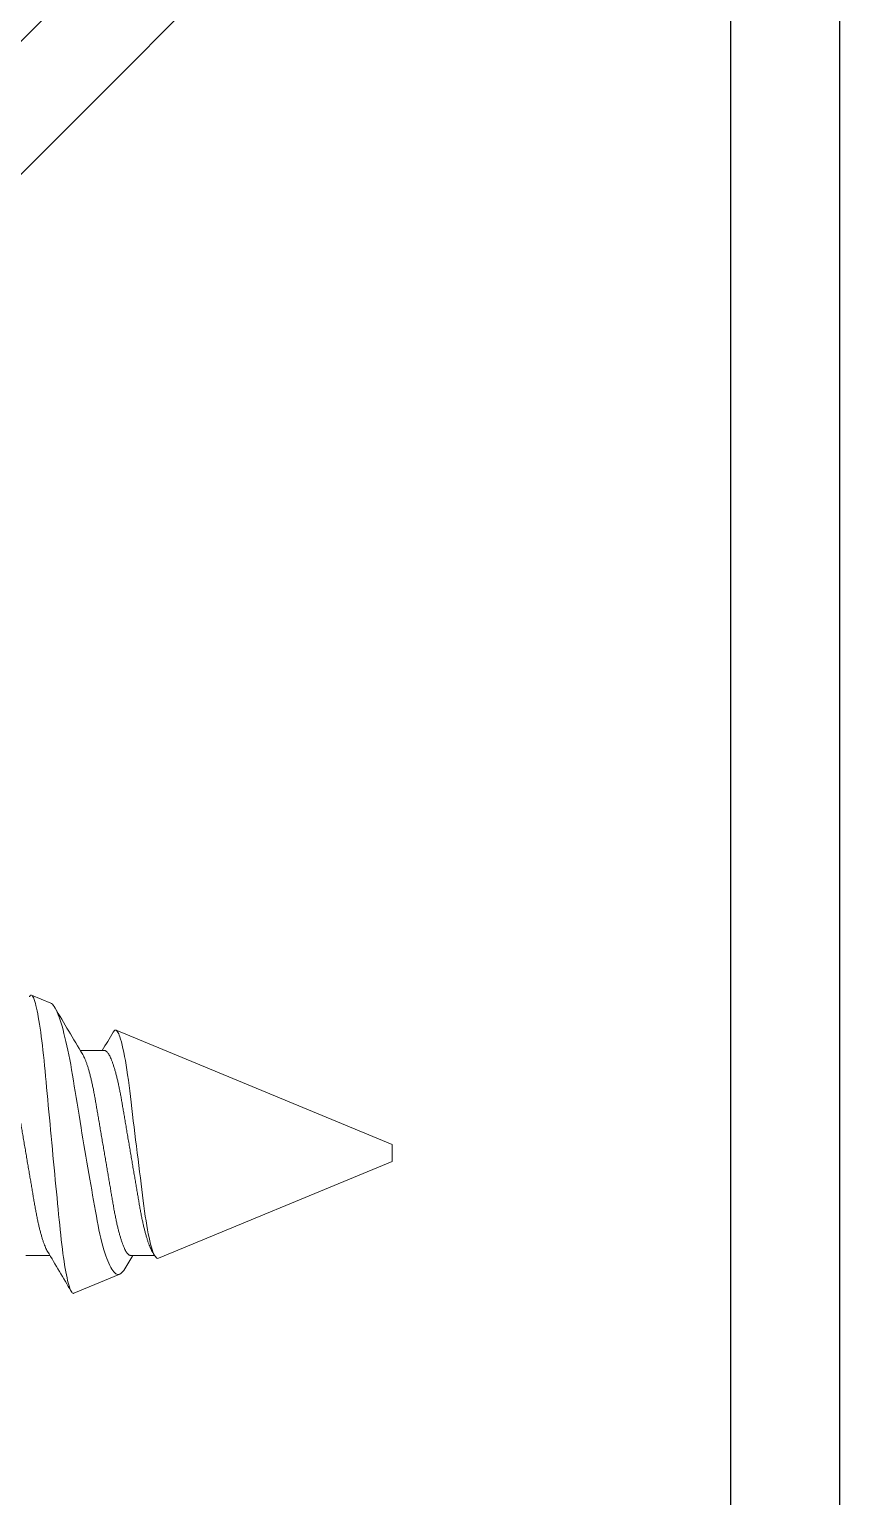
# Model space of a CAD drawing. Extents: x -23 to 190, y -172 to 85.
# Drawn here: x 10.061 to 10.544, y 50.805 to 51.68 of the extents above; entities that cross this region are included whole.
import ezdxf

# ---------------------------------------------------------------- set-up
doc = ezdxf.new("R2010")
doc.units = 0
doc.header["$MEASUREMENT"] = 0
doc.layers.get('0').update_dxf_attribs({"linetype": 'CONTINUOUS'})
doc.layers.add('Ballons', color=7, linetype='CONTINUOUS')
doc.layers.add('FRAME', color=1, linetype='CONTINUOUS')

# ---------------------------------------------------------------- blocks, each defined once
blk = doc.blocks.new('no 10 1 in')
at = {"color": 7, "linetype": 'Continuous', "lineweight": 15}
for p, q in [((55.99868, 25.66646), (55.98717, 25.67123)), ((56.20248, 25.58204), (56.03762, 25.65033)), ((56.03061, 25.63821), (56.01625, 25.63821)), ((56.20248, 25.57704), (56.20248, 25.58204)), ((56.06283, 25.5142), (56.20248, 25.57204)), ((56.20248, 25.57204), (56.20248, 25.57704)), ((55.98373, 25.51587), (55.99809, 25.51587)), ((56.04623, 25.51587), (56.06059, 25.51587)), ((56.01239, 25.4933), (56.03975, 25.50464))]:
    blk.add_line(p, q, dxfattribs=at)
at = {"color": 7, "linetype": 'Continuous', "lineweight": 15, "flags": 128}
for points in [[(56.01239, 25.4933), (56.01208, 25.49325), (56.01176, 25.49334), (56.01143, 25.49359), (56.0111, 25.49398), (56.01076, 25.49453), (56.01041, 25.49524), (56.01005, 25.49611), (56.0097, 25.49713), (56.00935, 25.49826), (56.009, 25.49952), (56.00865, 25.50094), (56.0083, 25.50249), (56.00794, 25.50421), (56.00758, 25.50607), (56.00722, 25.50807), (56.00687, 25.51021), (56.00653, 25.51239), (56.00619, 25.5147), (56.00585, 25.51712), (56.00552, 25.51966), (56.00518, 25.52236), (56.00486, 25.52516), (56.00453, 25.52809), (56.00422, 25.53111), (56.00392, 25.5341), (56.00362, 25.53716), (56.00331, 25.54032), (56.00299, 25.54354), (56.00267, 25.54689), (56.00234, 25.55029), (56.002, 25.55377), (56.00166, 25.55729), (56.00132, 25.56087), (56.00097, 25.56447), (56.00062, 25.56813), (56.00027, 25.57181), (55.99992, 25.57558), (55.99956, 25.57936), (55.9992, 25.58318), (55.99884, 25.58698), (55.9985, 25.59067), (55.99816, 25.59433), (55.99782, 25.598), (55.99748, 25.60163), (55.99714, 25.60531), (55.99681, 25.60895), (55.99647, 25.61255), (55.99615, 25.6161), (55.99584, 25.61946), (55.99554, 25.62275), (55.99524, 25.62599), (55.99493, 25.62915), (55.99461, 25.6323), (55.99429, 25.63535), (55.99395, 25.63833), (55.99362, 25.6412), (55.99328, 25.64396), (55.99294, 25.6466), (55.99259, 25.64915), (55.99225, 25.65158), (55.99189, 25.65392), (55.99153, 25.65614), (55.99118, 25.65823), (55.99082, 25.66017), (55.99047, 25.66193), (55.99013, 25.66354), (55.98978, 25.66502), (55.98944, 25.66634), (55.9891, 25.66753), (55.98876, 25.66857), (55.98842, 25.66944), (55.98809, 25.67015), (55.98778, 25.67067), (55.98747, 25.67103), (55.98717, 25.67123), (55.98686, 25.67127), (55.98655, 25.67116), (55.98623, 25.67088), (55.9859, 25.67044), (55.98582, 25.67029)], [(55.99867, 25.66645), (55.99906, 25.66626), (55.99958, 25.66584), (56.00012, 25.66524), (56.00068, 25.66447), (56.00126, 25.6635), (56.00185, 25.66236), (56.00245, 25.66104), (56.00306, 25.65954), (56.00362, 25.65804), (56.00418, 25.6564), (56.00475, 25.65462), (56.00532, 25.65271), (56.00591, 25.65062), (56.0065, 25.6484), (56.00709, 25.64604), (56.00768, 25.64356), (56.00825, 25.64104), (56.00881, 25.63841), (56.00938, 25.63567), (56.00994, 25.63282), (56.01051, 25.62981), (56.01106, 25.62672), (56.01162, 25.6235), (56.01216, 25.62021), (56.01267, 25.61696), (56.0132, 25.61365), (56.01374, 25.61025), (56.0143, 25.60679), (56.01488, 25.6032), (56.01547, 25.59957), (56.01607, 25.59587), (56.01669, 25.59215), (56.01724, 25.58878), (56.01781, 25.5854), (56.01838, 25.58199), (56.01895, 25.57858), (56.01954, 25.57511), (56.02013, 25.57165), (56.02072, 25.56819), (56.02131, 25.56475), (56.02188, 25.56147), (56.02245, 25.55821), (56.02302, 25.55498), (56.02358, 25.5518), (56.02415, 25.54861), (56.02471, 25.54547), (56.02526, 25.54239), (56.02581, 25.53937), (56.02632, 25.53655), (56.02685, 25.53382), (56.02739, 25.53116), (56.02795, 25.5286), (56.02853, 25.52609), (56.02913, 25.52369), (56.02973, 25.5214), (56.03035, 25.51923), (56.03091, 25.51741), (56.03147, 25.51569), (56.03204, 25.51408), (56.03261, 25.51258), (56.0332, 25.51118), (56.03379, 25.5099), (56.03439, 25.50875), (56.03498, 25.50773), (56.03558, 25.50682), (56.03619, 25.50606), (56.03679, 25.50545), (56.03738, 25.50498), (56.03799, 25.50465), (56.03858, 25.50449), (56.03917, 25.50448), (56.03975, 25.50464)], [(56.06283, 25.5142), (56.0624, 25.51412), (56.06196, 25.51426), (56.06152, 25.51459), (56.06105, 25.51515), (56.06057, 25.51592), (56.06009, 25.5169), (56.05963, 25.51804), (56.05916, 25.51937), (56.05869, 25.52088), (56.05821, 25.52262), (56.05773, 25.52455), (56.05726, 25.52666), (56.0568, 25.52887), (56.05635, 25.53125), (56.05591, 25.53377), (56.05547, 25.53651), (56.05504, 25.53939), (56.05462, 25.5424), (56.05421, 25.54543), (56.05381, 25.54857), (56.0534, 25.55179), (56.05296, 25.55518), (56.05252, 25.55864), (56.05208, 25.56216), (56.05161, 25.56582), (56.05115, 25.56953), (56.05068, 25.57327), (56.05021, 25.57714), (56.04973, 25.58102), (56.04925, 25.5849), (56.04879, 25.58867), (56.04834, 25.59243), (56.04789, 25.59615), (56.04744, 25.59993), (56.047, 25.60364), (56.04656, 25.60728), (56.04616, 25.61072), (56.04576, 25.61408), (56.04535, 25.61733), (56.04492, 25.62056), (56.04449, 25.62366), (56.04404, 25.62663), (56.04359, 25.62949), (56.04313, 25.63219), (56.04267, 25.63473), (56.0422, 25.63717), (56.04172, 25.63942), (56.04125, 25.64148), (56.04078, 25.64331), (56.04032, 25.64494), (56.03987, 25.64637), (56.03952, 25.64732), (56.03918, 25.64815), (56.03885, 25.64885), (56.03852, 25.64943), (56.0381, 25.64997), (56.0377, 25.65029), (56.0373, 25.6504), (56.03688, 25.65029), (56.03644, 25.64995), (56.03601, 25.64939), (56.03584, 25.6491)]]:
    blk.add_lwpolyline(points, dxfattribs=at)
at = {"color": 7, "linetype": 'Continuous', "lineweight": 15}
for centre, radius, start, end in [((59.05265, 27.45483), 3.53833, 210.40835, 210.93575), ((53.5644, 27.11374), 2.87282, 329.09511, 329.348), ((53.18977, 23.8351), 3.27286, 30.4626, 30.94858), ((54.28374, 24.45196), 2.07102, 30.90345, 30.98763), ((56.03567, 25.51137), 0.00787, 301.14739, 333.95966), ((57.83153, 24.44648), 2.07999, 149.06041, 149.31577)]:
    blk.add_arc(centre, radius, start, end, dxfattribs=at)
for points, knots in [([(55.96811, 25.63821), (55.96827, 25.6382), (55.96859, 25.63816), (55.9691, 25.63789), (55.96962, 25.63746), (55.97016, 25.63683), (55.97071, 25.63602), (55.97127, 25.63502), (55.97184, 25.63384), (55.97243, 25.63245), (55.97304, 25.63085), (55.97365, 25.62904), (55.97426, 25.62705), (55.97487, 25.62489), (55.97547, 25.62258), (55.97605, 25.62017), (55.97661, 25.61767), (55.97714, 25.61512), (55.97766, 25.61247), (55.97816, 25.60976), (55.97864, 25.60697), (55.97913, 25.60409), (55.97963, 25.60111), (55.98017, 25.59797), (55.98073, 25.59469), (55.98131, 25.59127), (55.98191, 25.58778), (55.98251, 25.58423), (55.98312, 25.58065), (55.98372, 25.5771), (55.98432, 25.5736), (55.9849, 25.57018), (55.98548, 25.56679), (55.98605, 25.56345), (55.98661, 25.56017), (55.98715, 25.55696), (55.98768, 25.55385), (55.9882, 25.55079), (55.98871, 25.54779), (55.98921, 25.54485), (55.98973, 25.54199), (55.99027, 25.53922), (55.99083, 25.53653), (55.9914, 25.534), (55.99197, 25.53162), (55.99254, 25.5294), (55.99312, 25.52732), (55.9937, 25.5254), (55.99429, 25.52363), (55.99487, 25.52204), (55.99546, 25.52062), (55.99604, 25.51938), (55.99645, 25.51859), (55.99666, 25.51826), (55.99668, 25.51824)], [0, 0, 0, 0, 0.018425, 0.037098, 0.055995, 0.075092, 0.094361, 0.113774, 0.1333, 0.152908, 0.173502, 0.194114, 0.214705, 0.235237, 0.255675, 0.275982, 0.295213, 0.314265, 0.333111, 0.351727, 0.370105, 0.388591, 0.407319, 0.426267, 0.446323, 0.466559, 0.486941, 0.507436, 0.528005, 0.548612, 0.568283, 0.587921, 0.607494, 0.626969, 0.646317, 0.665508, 0.684513, 0.703307, 0.722741, 0.74198, 0.761439, 0.781155, 0.801099, 0.821241, 0.840622, 0.860124, 0.879715, 0.899364, 0.919038, 0.938704, 0.95833, 0.977882, 0.998253, 1, 1, 1, 1]), ([(56.01767, 25.63584), (56.01783, 25.63557), (56.01817, 25.63497), (56.01872, 25.63383), (56.01931, 25.63245), (56.01991, 25.63085), (56.02053, 25.62904), (56.02114, 25.62705), (56.02175, 25.62489), (56.02234, 25.62258), (56.02292, 25.62017), (56.02348, 25.61767), (56.02402, 25.61512), (56.02453, 25.61247), (56.02503, 25.60976), (56.02551, 25.60697), (56.026, 25.60409), (56.02651, 25.60111), (56.02704, 25.59797), (56.0276, 25.59469), (56.02819, 25.59127), (56.02878, 25.58778), (56.02938, 25.58423), (56.02999, 25.58065), (56.0306, 25.5771), (56.03119, 25.5736), (56.03178, 25.57018), (56.03235, 25.56679), (56.03292, 25.56345), (56.03348, 25.56017), (56.03403, 25.55696), (56.03456, 25.55385), (56.03508, 25.55079), (56.03559, 25.54779), (56.03609, 25.54485), (56.03661, 25.54199), (56.03715, 25.53922), (56.03771, 25.53653), (56.03827, 25.534), (56.03884, 25.53162), (56.03942, 25.5294), (56.03999, 25.52732), (56.04058, 25.5254), (56.04116, 25.52364), (56.04175, 25.52204), (56.04233, 25.52062), (56.04292, 25.51937), (56.0435, 25.51829), (56.04408, 25.51739), (56.04465, 25.51671), (56.0452, 25.51622), (56.04573, 25.51593), (56.04606, 25.51589), (56.04623, 25.51587)], [0, 0, 0, 0, 0.016551, 0.036076, 0.055684, 0.076279, 0.09689, 0.117481, 0.138014, 0.158452, 0.178759, 0.19799, 0.217041, 0.235888, 0.254503, 0.272882, 0.291368, 0.310096, 0.329043, 0.349099, 0.369335, 0.389718, 0.410212, 0.430781, 0.451388, 0.471059, 0.490697, 0.51027, 0.529746, 0.549094, 0.568285, 0.58729, 0.606083, 0.625518, 0.644756, 0.664216, 0.683932, 0.703876, 0.724018, 0.743399, 0.7629, 0.782492, 0.802141, 0.821815, 0.841481, 0.861106, 0.880659, 0.90103, 0.921251, 0.941289, 0.961112, 0.980691, 1, 1, 1, 1]), ([(56.03061, 25.63821), (56.03077, 25.6382), (56.03109, 25.63816), (56.0316, 25.63789), (56.03212, 25.63746), (56.03266, 25.63683), (56.03321, 25.63602), (56.03377, 25.63502), (56.03434, 25.63384), (56.03493, 25.63245), (56.03554, 25.63085), (56.03615, 25.62904), (56.03676, 25.62705), (56.03737, 25.62489), (56.03797, 25.62258), (56.03855, 25.62017), (56.03911, 25.61767), (56.03964, 25.61512), (56.04016, 25.61247), (56.04066, 25.60976), (56.04114, 25.60697), (56.04163, 25.60409), (56.04213, 25.60111), (56.04267, 25.59797), (56.04323, 25.59469), (56.04381, 25.59127), (56.04441, 25.58778), (56.04501, 25.58423), (56.04562, 25.58065), (56.04622, 25.5771), (56.04682, 25.5736), (56.0474, 25.57018), (56.04798, 25.56679), (56.04855, 25.56345), (56.04911, 25.56017), (56.04965, 25.55696), (56.05018, 25.55385), (56.0507, 25.55079), (56.05121, 25.54779), (56.05171, 25.54485), (56.05224, 25.54199), (56.05277, 25.53922), (56.05333, 25.53653), (56.0539, 25.534), (56.05447, 25.53162), (56.05504, 25.5294), (56.05562, 25.52732), (56.0562, 25.5254), (56.05679, 25.52363), (56.05737, 25.52204), (56.05796, 25.52062), (56.05854, 25.51938), (56.05895, 25.51859), (56.05916, 25.51826), (56.05918, 25.51824)], [0, 0, 0, 0, 0.018425, 0.037098, 0.055995, 0.075092, 0.094361, 0.113774, 0.1333, 0.152908, 0.173502, 0.194114, 0.214705, 0.235238, 0.255676, 0.275983, 0.295213, 0.314265, 0.333111, 0.351727, 0.370105, 0.388591, 0.40732, 0.426267, 0.446323, 0.466559, 0.486942, 0.507436, 0.528005, 0.548612, 0.568283, 0.587921, 0.607494, 0.62697, 0.646318, 0.665508, 0.684514, 0.703307, 0.722742, 0.74198, 0.76144, 0.781155, 0.8011, 0.821242, 0.840623, 0.860124, 0.879716, 0.899365, 0.919039, 0.938705, 0.95833, 0.977883, 0.998254, 1, 1, 1, 1])]:
    blk.add_open_spline(points, degree=3, knots=knots, dxfattribs=at)

msp = doc.modelspace()

# ---------------------------------------------------------------- linework, layer by layer
at = {"layer": 'FRAME'}
for points in [[(10.54443, 52.38472), (10.54443, 48.76372, -0.414214)], [(10.42651, 51.96507), (9.83824, 51.3768, -0.198912), (9.81632, 51.36772), (9.58043, 51.36772, -0.414214), (9.54943, 51.39872), (9.54943, 51.50572, -0.414214), (9.57743, 51.53372, -0.414214), (9.60543, 51.50572), (9.60543, 51.43372, 0.414214), (9.61543, 51.42372), (9.80596, 51.42372), (10.47035, 52.08811, 0.198912)], [(10.47943, 48.81372), (10.47943, 50.28472, 0.414214), (10.44843, 50.31572), (9.57743, 50.31572, -0.414214), (9.54943, 50.34372), (9.54943, 50.34372, -0.414214), (9.57743, 50.37172), (10.44843, 50.37172, 0.414214), (10.47943, 50.40272), (10.47943, 51.94315, 0.668179)]]:
    msp.add_lwpolyline(points, format="xyb", dxfattribs=at)

# ---------------------------------------------------------------- block references
at = {"layer": 'Ballons'}
msp.add_blockref('no 10 1 in', (-45.92511, 25.43266), dxfattribs=at)

doc.saveas('drawing.dxf')
